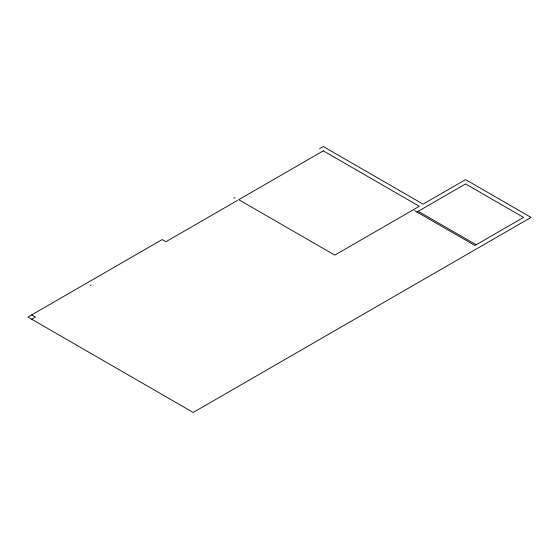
<?xml version="1.0" encoding="UTF-8"?>
<svg xmlns="http://www.w3.org/2000/svg" width="559" height="559" viewBox="0 0 559 559"><rect width="100%" height="100%" fill="white"/><g stroke="black" fill="none" stroke-linecap="round" stroke-linejoin="round"><path stroke-width="0.84" d="M233.76 198.235L235.011 197.516M319.566 148.694L323.305 146.535L423.079 204.14L465.577 179.607L531.05 217.409L193.197 412.465L27.95 317.058L162.152 239.58L165.89 241.74L237.505 200.395M31.688 319.217L35.434 317.058L31.688 314.899M90.195 285.446L91.061 284.943M416.937 212.008L465.577 183.925L523.566 217.409L474.926 245.485L414.443 210.568M418.181 211.288L476.177 244.765M323.305 150.853L238.749 199.675L334.778 255.121L419.334 206.299L323.305 150.853"/></g></svg>
